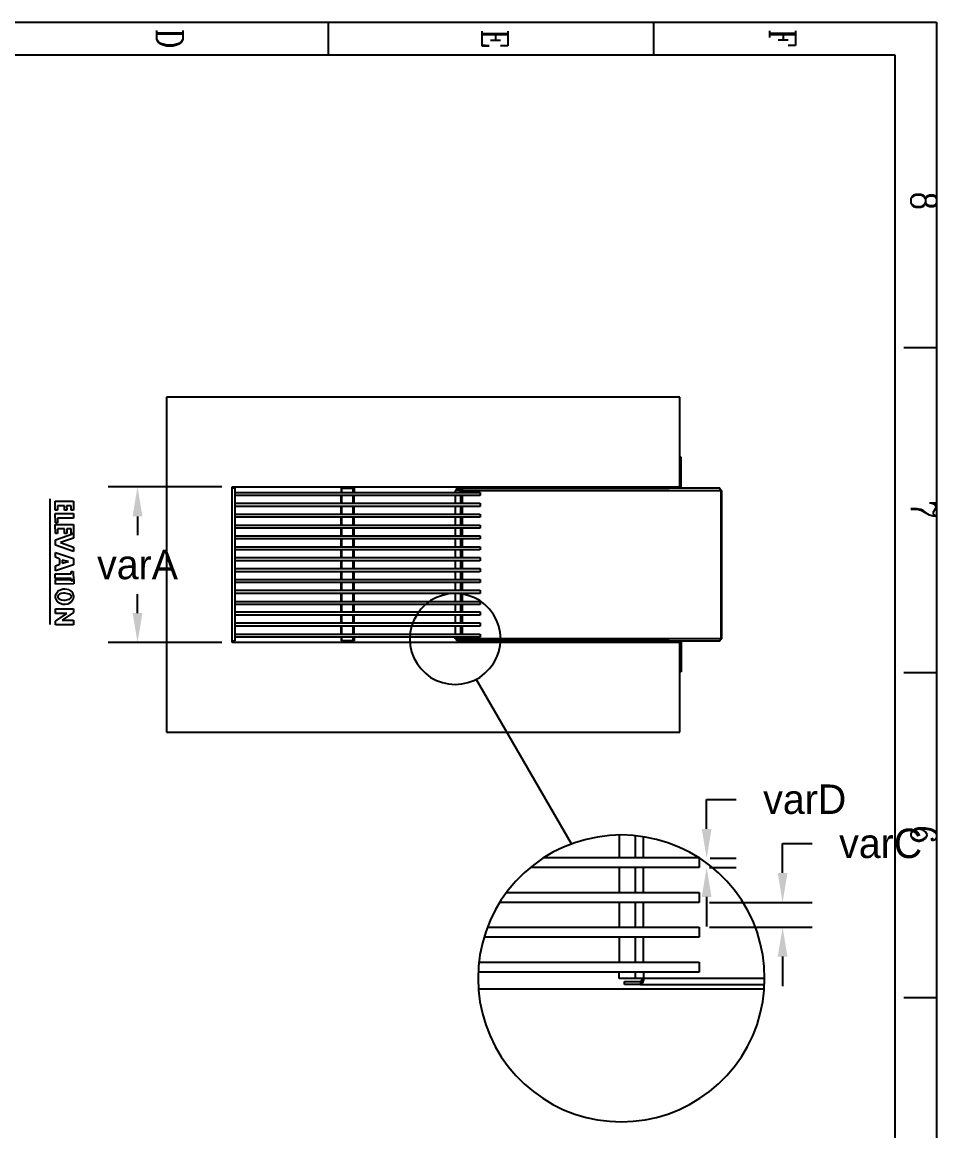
# Model space of a CAD drawing. Extents: x 0.2 to 11.6, y 0.3 to 16.2.
# Drawn here: x 5.98 to 11.57, y 9.44 to 16.22 of the extents above; entities that cross this region are included whole.
import ezdxf

# ---------------------------------------------------------------- set-up
doc = ezdxf.new("R2010")
doc.units = 0
doc.header["$MEASUREMENT"] = 0
doc.dimstyles.get("Standard").update_dxf_attribs({"dimtxt": 0.18, "dimasz": 0.18, "dimexe": 0.18, "dimexo": 0.0625, "dimgap": 0.09, "dimtad": 0, "dimtih": 1, "dimtoh": 1, "dimdec": 4, "dimzin": 0, "dimdsep": 46, "dimtxsty": 'Standard', "dimcen": 0.09, "dimadec": 0, "dimazin": 0, "dimtfac": 1, "dimtdec": 4, "dimtofl": 0, "dimtmove": 0, "dimatfit": 3, "dimfxl": 1, "dimtolj": 1, "dimtzin": 0, "dimarcsym": 0})

# ---------------------------------------------------------------- blocks, each defined once
blk = doc.blocks.new('*D0')
at = {"color": 0, "linetype": 'Continuous', "lineweight": -2, "transparency": 16777216}
for p, q in [((7.1975, 13.3767), (6.5016, 13.3767)), ((6.6816, 13.1967), (6.6816, 13.0809)), ((6.6816, 12.605), (6.6816, 12.7209)), ((7.1975, 12.425), (6.5016, 12.425))]:
    blk.add_line(p, q, dxfattribs=at)
at = {"color": 0, "linetype": 'Continuous', "transparency": 16777216}
for points in [[(6.6516, 13.1967), (6.7116, 13.1967), (6.6816, 13.3767)], [(6.6516, 12.605), (6.7116, 12.605), (6.6816, 12.425)]]:
    blk.add_solid(points, dxfattribs=at)
at = {"layer": 'Defpoints', "color": 0, "linetype": 'Continuous', "transparency": 16777216}
for p in [(6.6816, 13.3767), (7.26, 13.3767), (7.26, 12.425)]:
    blk.add_point(p, dxfattribs=at)
at = {"color": 0, "linetype": 'Continuous', "transparency": 16777216, "insert": (6.6816, 12.9009), "char_height": 0.18, "attachment_point": 5}
blk.add_mtext('\\A1;varA', dxfattribs=at)
blk = doc.blocks.new('*D1')
at = {"color": 0, "linetype": 'Continuous', "lineweight": -2, "transparency": 16777216}
for p, q in [((10.6282, 11.015), (10.6282, 11.195)), ((10.6282, 11.195), (10.8082, 11.195)), ((10.1808, 10.835), (10.8082, 10.835)), ((10.1808, 10.6833), (10.8082, 10.6833)), ((10.6282, 10.5033), (10.6282, 10.3233))]:
    blk.add_line(p, q, dxfattribs=at)
at = {"color": 0, "linetype": 'Continuous', "transparency": 16777216}
for points in [[(10.5982, 11.015), (10.6582, 11.015), (10.6282, 10.835)], [(10.5982, 10.5033), (10.6582, 10.5033), (10.6282, 10.6833)]]:
    blk.add_solid(points, dxfattribs=at)
at = {"layer": 'Defpoints', "color": 0, "linetype": 'Continuous', "transparency": 16777216}
for p in [(10.1183, 10.835), (10.6282, 10.835), (10.1183, 10.6833)]:
    blk.add_point(p, dxfattribs=at)
at = {"color": 0, "linetype": 'Continuous', "transparency": 16777216, "insert": (11.2282, 11.195), "char_height": 0.18, "attachment_point": 5}
blk.add_mtext('\\A1;varC', dxfattribs=at)
blk = doc.blocks.new('*D2')
at = {"color": 0, "linetype": 'Continuous', "lineweight": -2, "transparency": 16777216}
for p, q in [((10.1635, 11.285), (10.1635, 11.465)), ((10.1635, 11.465), (10.3435, 11.465)), ((10.1842, 11.105), (10.3435, 11.105)), ((10.1808, 11.0483), (10.3435, 11.0483)), ((10.1635, 10.8683), (10.1635, 10.6883))]:
    blk.add_line(p, q, dxfattribs=at)
at = {"color": 0, "linetype": 'Continuous', "transparency": 16777216}
for points in [[(10.1335, 11.285), (10.1935, 11.285), (10.1635, 11.105)], [(10.1335, 10.8683), (10.1935, 10.8683), (10.1635, 11.0483)]]:
    blk.add_solid(points, dxfattribs=at)
at = {"layer": 'Defpoints', "color": 0, "linetype": 'Continuous', "transparency": 16777216}
for p in [(10.1217, 11.105), (10.1635, 11.105), (10.1183, 11.0483)]:
    blk.add_point(p, dxfattribs=at)
at = {"color": 0, "linetype": 'Continuous', "transparency": 16777216, "insert": (10.7635, 11.465), "char_height": 0.18, "attachment_point": 5}
blk.add_mtext('\\A1;varD', dxfattribs=at)

msp = doc.modelspace()

# ---------------------------------------------------------------- linework, layer by layer
at = {"color": 0}
for p, q in [((0.155003, 16.22), (11.57, 16.22)), ((0.155003, 16.22), (11.57, 16.22)), ((7.84999, 16.02), (7.84999, 16.22)), ((9.84, 16.02), (9.84, 16.22)), ((11.57, 16.22), (11.57, 0.310004)), ((6.80003, 16.1133), (6.80003, 16.17)), ((6.95833, 16.1533), (6.80003, 16.1533)), ((6.95833, 16.1467), (6.80003, 16.1467)), ((6.95833, 16.17), (6.95833, 16.1133)), ((8.78836, 16.165), (8.78836, 16.075)), ((8.94667, 16.1483), (8.78836, 16.1483)), ((8.94667, 16.165), (8.94667, 16.075)), ((10.5483, 16.1667), (10.5483, 16.1267)), ((10.7067, 16.15), (10.5483, 16.15)), ((10.7067, 16.1433), (10.5483, 16.1433)), ((10.6317, 16.1433), (10.6317, 16.11)), ((10.7067, 16.1667), (10.7067, 16.0767)), ((6.80832, 16.0967), (6.80003, 16.1133)), ((6.80832, 16.1017), (6.80003, 16.1133)), ((6.82335, 16.09), (6.80832, 16.1017)), ((6.82335, 16.085), (6.80832, 16.0967)), ((6.83832, 16.085), (6.82335, 16.09)), ((6.83832, 16.08), (6.82335, 16.085)), ((6.86003, 16.08), (6.83832, 16.085)), ((6.86003, 16.0733), (6.83832, 16.08)), ((6.89833, 16.08), (6.86003, 16.08)), ((6.91997, 16.085), (6.89833, 16.08)), ((6.91997, 16.08), (6.89833, 16.0733)), ((6.935, 16.09), (6.91997, 16.085)), ((6.935, 16.085), (6.91997, 16.08)), ((6.94997, 16.1017), (6.935, 16.09)), ((6.94997, 16.0967), (6.935, 16.085)), ((6.95833, 16.1133), (6.94997, 16.0967)), ((6.95833, 16.1133), (6.94997, 16.1017)), ((8.94667, 16.1417), (8.78836, 16.1417)), ((8.83333, 16.075), (8.78836, 16.08)), ((8.78836, 16.075), (8.83333, 16.075)), ((8.90169, 16.1083), (8.84169, 16.1083)), ((8.87169, 16.1417), (8.87169, 16.1083)), ((8.90169, 16.075), (8.94667, 16.08)), ((8.94667, 16.075), (8.90169, 16.075)), ((10.6617, 16.11), (10.6017, 16.11)), ((10.6617, 16.0767), (10.7067, 16.0817)), ((10.7067, 16.0767), (10.6617, 16.0767)), ((0.398329, 16.02), (11.315, 16.02)), ((6.89833, 16.0733), (6.86003, 16.0733)), ((11.315, 16.02), (11.315, 0.516656)), ((11.4217, 15.155), (11.4134, 15.1383)), ((11.4217, 15.15), (11.4134, 15.1383)), ((11.4134, 15.1383), (11.4134, 15.115)), ((11.4283, 15.1617), (11.4217, 15.155)), ((11.4283, 15.155), (11.4217, 15.15)), ((11.4434, 15.1667), (11.4283, 15.1617)), ((11.4434, 15.1617), (11.4283, 15.155)), ((11.4733, 15.1667), (11.4434, 15.1667)), ((11.4733, 15.1617), (11.4434, 15.1617)), ((11.4883, 15.1617), (11.4733, 15.1667)), ((11.4883, 15.155), (11.4733, 15.1617)), ((11.4967, 15.155), (11.4883, 15.1617)), ((11.4967, 15.15), (11.4883, 15.155)), ((11.5033, 15.1383), (11.4967, 15.155)), ((11.5033, 15.1383), (11.4967, 15.15)), ((11.5117, 15.155), (11.5033, 15.1383)), ((11.5117, 15.15), (11.5033, 15.1383)), ((11.5033, 15.1383), (11.5033, 15.115)), ((11.5267, 15.1617), (11.5117, 15.155)), ((11.5267, 15.155), (11.5117, 15.15)), ((11.55, 15.1617), (11.5267, 15.1617)), ((11.55, 15.155), (11.5267, 15.155)), ((11.565, 15.155), (11.55, 15.1617)), ((11.565, 15.15), (11.55, 15.155)), ((11.5717, 15.1383), (11.565, 15.155)), ((11.5717, 15.1383), (11.565, 15.15)), ((11.4134, 15.115), (11.4217, 15.0983)), ((11.4134, 15.115), (11.4217, 15.105)), ((11.4217, 15.105), (11.4283, 15.0983)), ((11.4217, 15.0983), (11.4283, 15.0933)), ((11.4283, 15.0983), (11.4434, 15.0933)), ((11.4283, 15.0933), (11.4434, 15.0883)), ((11.4434, 15.0933), (11.4733, 15.0933)), ((11.4434, 15.0883), (11.4733, 15.0883)), ((11.4733, 15.0933), (11.4883, 15.0983)), ((11.4733, 15.0883), (11.4883, 15.0933)), ((11.4883, 15.0983), (11.4967, 15.105)), ((11.4883, 15.0933), (11.4967, 15.0983)), ((11.4967, 15.0983), (11.5033, 15.115)), ((11.4967, 15.105), (11.5033, 15.115)), ((11.5033, 15.115), (11.5117, 15.0983)), ((11.5033, 15.115), (11.5117, 15.105)), ((11.5117, 15.105), (11.5267, 15.0983)), ((11.5117, 15.0983), (11.5267, 15.0933)), ((11.5267, 15.0983), (11.55, 15.0983)), ((11.5267, 15.0933), (11.55, 15.0933)), ((11.55, 15.0983), (11.565, 15.105)), ((11.55, 15.0933), (11.565, 15.0983)), ((11.565, 15.0983), (11.5717, 15.115)), ((11.565, 15.105), (11.5717, 15.115)), ((11.37, 14.23), (11.57, 14.23)), ((10, 13.925), (6.85835, 13.925)), ((6.85835, 13.925), (6.85835, 11.8767)), ((10, 13.3767), (10, 13.925)), ((10.0084, 13.5583), (10, 13.5583)), ((10.0084, 13.3683), (10.0084, 13.5583)), ((7.25999, 12.425), (7.25999, 13.3767)), ((7.25999, 13.3767), (10, 13.3767)), ((7.27832, 13.3683), (7.25999, 13.3683)), ((7.27832, 12.435), (7.27832, 13.3683)), ((7.93164, 13.3683), (7.92833, 13.3683)), ((7.92833, 13.3683), (7.92833, 13.3433)), ((7.93164, 13.3433), (7.93164, 13.3683)), ((7.93164, 13.3683), (7.99832, 13.3683)), ((7.99832, 13.3683), (8, 13.3683)), ((7.99832, 13.3683), (7.99832, 13.3433)), ((8, 13.3683), (8.00168, 13.3683)), ((8.00168, 13.3683), (8.00331, 13.3683)), ((8.00331, 13.3683), (8.00499, 13.3683)), ((8.00499, 13.3683), (8.00667, 13.3683)), ((8.00667, 13.3683), (8.00667, 13.3433)), ((8.63499, 13.3617), (8.63499, 13.3683)), ((8.63499, 13.3683), (8.66499, 13.3683)), ((8.66499, 13.3617), (8.63499, 13.3617)), ((8.66499, 13.3683), (9.93164, 13.3683)), ((8.66667, 13.3683), (8.66499, 13.3683)), ((8.66499, 13.3683), (8.66499, 13.3617)), ((8.66499, 13.3617), (8.66667, 13.3617)), ((8.66835, 13.3666), (8.66667, 13.3683)), ((8.66667, 13.3617), (8.66835, 13.36)), ((8.66997, 13.365), (8.66835, 13.3666)), ((8.66997, 13.3617), (8.66997, 13.365)), ((8.66997, 13.3583), (8.66997, 13.3617)), ((9.93164, 13.3683), (9.935, 13.3683)), ((9.935, 13.3683), (9.935, 13.3666)), ((10, 13.3683), (9.935, 13.3683)), ((10, 13.3683), (10, 13.3767)), ((10.0017, 13.3683), (10, 13.3683)), ((10, 13.3666), (10, 13.3683)), ((10.0033, 13.3683), (10.0017, 13.3683)), ((10.005, 13.3683), (10.0033, 13.3683)), ((10.0067, 13.3683), (10.005, 13.3683)), ((10.0084, 13.3683), (10.0067, 13.3683)), ((10.2416, 13.3683), (10.0084, 13.3683)), ((10.2433, 13.3683), (10.2416, 13.3683)), ((10.245, 13.3666), (10.2433, 13.3683)), ((10.2467, 13.3666), (10.245, 13.3666)), ((10.2467, 13.365), (10.2467, 13.3666)), ((10.2467, 13.3633), (10.2467, 13.365)), ((10.2483, 13.3617), (10.2467, 13.3633)), ((10.25, 13.36), (10.2483, 13.3617)), ((6.14501, 13.3033), (6.14501, 12.535)), ((7.27832, 13.3433), (8.77832, 13.3433)), ((8.77832, 13.325), (7.27832, 13.325)), ((7.92833, 13.2783), (7.92833, 13.325)), ((7.93164, 13.2783), (7.93164, 13.325)), ((7.99832, 13.325), (7.99832, 13.2783)), ((8.00667, 13.2783), (8.00667, 13.325)), ((8.65668, 13.355), (8.625, 13.355)), ((8.625, 13.355), (8.625, 13.3433)), ((8.625, 13.325), (8.625, 13.2783)), ((8.65668, 13.3433), (8.65668, 13.355)), ((8.65668, 13.355), (8.65831, 13.355)), ((8.65668, 13.325), (8.65668, 13.2783)), ((8.65831, 13.355), (8.66, 13.355)), ((8.66, 13.355), (8.66336, 13.355)), ((8.66336, 13.355), (8.66499, 13.355)), ((8.66499, 13.355), (8.66667, 13.355)), ((8.66667, 13.355), (8.66997, 13.355)), ((8.66835, 13.36), (8.66835, 13.3583)), ((8.66835, 13.3583), (8.66835, 13.3567)), ((8.66835, 13.3567), (8.66835, 13.355)), ((8.66997, 13.355), (8.66997, 13.3583)), ((8.66997, 13.355), (10.25, 13.355)), ((8.66997, 13.3433), (8.66997, 13.355)), ((8.66997, 13.2783), (8.66997, 13.325)), ((8.77832, 13.3433), (8.77832, 13.325)), ((10.25, 13.3583), (10.25, 13.36)), ((10.25, 13.3567), (10.25, 13.3583)), ((10.25, 13.355), (10.25, 13.3567)), ((10.2533, 13.355), (10.25, 13.355)), ((10.25, 13.355), (10.25, 12.4467)), ((10.255, 13.355), (10.2533, 13.355)), ((10.2567, 13.355), (10.255, 13.355)), ((10.2567, 12.4467), (10.2567, 13.355)), ((6.17839, 13.2894), (6.2895, 13.2897)), ((6.1786, 13.2339), (6.17839, 13.2894)), ((6.19249, 13.2339), (6.1786, 13.2339)), ((6.23394, 13.2617), (6.19228, 13.2617)), ((6.19228, 13.2617), (6.19249, 13.2339)), ((6.23415, 13.2339), (6.23394, 13.2617)), ((6.24804, 13.2341), (6.23415, 13.2339)), ((6.27561, 13.2619), (6.24783, 13.2619)), ((6.24783, 13.2619), (6.24804, 13.2341)), ((6.27582, 13.2341), (6.27561, 13.2619)), ((6.28971, 13.2341), (6.27582, 13.2341)), ((6.2895, 13.2897), (6.28971, 13.2341)), ((6.2895, 13.2897), (6.2895, 13.2897)), ((7.27832, 13.2783), (8.77832, 13.2783)), ((8.77832, 13.2567), (7.27832, 13.2567)), ((7.92833, 13.21), (7.92833, 13.2567)), ((7.93164, 13.21), (7.93164, 13.2567)), ((7.99832, 13.2567), (7.99832, 13.21)), ((8.00667, 13.21), (8.00667, 13.2567)), ((8.625, 13.2567), (8.625, 13.21)), ((8.65668, 13.2567), (8.65668, 13.21)), ((8.66997, 13.21), (8.66997, 13.2567)), ((8.77832, 13.2783), (8.77832, 13.2567)), ((11.4517, 13.2433), (11.4134, 13.2433)), ((11.4517, 13.2383), (11.4134, 13.2383)), ((11.4733, 13.2383), (11.4517, 13.2433)), ((11.4733, 13.2317), (11.4517, 13.2383)), ((11.4883, 13.2317), (11.4733, 13.2383)), ((11.4883, 13.2267), (11.4733, 13.2317)), ((11.5267, 13.2033), (11.4883, 13.2317)), ((11.5267, 13.2033), (11.4883, 13.2267)), ((11.5717, 13.2767), (11.5267, 13.2767)), ((11.5417, 13.2767), (11.5566, 13.2717)), ((11.5717, 13.25), (11.55, 13.2217)), ((11.565, 13.25), (11.55, 13.2217)), ((11.5566, 13.2717), (11.5717, 13.26)), ((11.5566, 13.2717), (11.565, 13.26)), ((11.565, 13.26), (11.565, 13.25)), ((6.1785, 13.2132), (6.28961, 13.2134)), ((6.17871, 13.1576), (6.1785, 13.2132)), ((6.28961, 13.1856), (6.19239, 13.1854)), ((6.19239, 13.1854), (6.1926, 13.1576)), ((6.28961, 13.2134), (6.28961, 13.1856)), ((6.28961, 13.2134), (6.28961, 13.2134)), ((7.27832, 13.21), (8.77832, 13.21)), ((8.77832, 13.1917), (7.27832, 13.1917)), ((7.92833, 13.1433), (7.92833, 13.1917)), ((7.93164, 13.1433), (7.93164, 13.1917)), ((7.99832, 13.1917), (7.99832, 13.1433)), ((8.00667, 13.1433), (8.00667, 13.1917)), ((8.625, 13.1917), (8.625, 13.1433)), ((8.65668, 13.1917), (8.65668, 13.1433)), ((8.66997, 13.1433), (8.66997, 13.1917)), ((8.77832, 13.21), (8.77832, 13.1917)), ((11.55, 13.1983), (11.5267, 13.2033)), ((11.55, 13.2217), (11.55, 13.21)), ((11.55, 13.21), (11.5566, 13.2033)), ((11.5717, 13.1983), (11.55, 13.1983)), ((11.5566, 13.2033), (11.5717, 13.1983)), ((6.1786, 13.1472), (6.28971, 13.1474)), ((6.17882, 13.0916), (6.1786, 13.1472)), ((6.1926, 13.1576), (6.17871, 13.1576)), ((6.17876, 13.0527), (6.28988, 13.092)), ((6.19271, 13.0916), (6.17882, 13.0916)), ((6.23415, 13.1194), (6.19249, 13.1194)), ((6.19249, 13.1194), (6.19271, 13.0916)), ((6.23438, 13.0916), (6.23415, 13.1194)), ((6.24826, 13.0918), (6.23438, 13.0916)), ((6.27582, 13.1196), (6.24804, 13.1196)), ((6.24804, 13.1196), (6.24826, 13.0918)), ((6.27604, 13.0918), (6.27582, 13.1196)), ((6.28993, 13.0918), (6.27604, 13.0918)), ((6.28971, 13.1474), (6.28993, 13.0918)), ((6.28971, 13.1474), (6.28971, 13.1474)), ((6.28988, 13.092), (6.28988, 13.0642)), ((6.28988, 13.092), (6.28988, 13.092)), ((7.27832, 13.1433), (8.77832, 13.1433)), ((8.77832, 13.125), (7.27832, 13.125)), ((7.92833, 13.0767), (7.92833, 13.125)), ((7.93164, 13.0767), (7.93164, 13.125)), ((7.99832, 13.125), (7.99832, 13.0767)), ((8.00667, 13.0767), (8.00667, 13.125)), ((8.625, 13.125), (8.625, 13.0767)), ((8.65668, 13.125), (8.65668, 13.0767)), ((8.66997, 13.0767), (8.66997, 13.125)), ((8.77832, 13.1433), (8.77832, 13.125)), ((6.17899, 13.0197), (6.17876, 13.0527)), ((6.28988, 13.0642), (6.21089, 13.0362)), ((6.21089, 13.0362), (6.2901, 13.0086)), ((7.27832, 13.0767), (8.77832, 13.0767)), ((8.77832, 13.0583), (7.27832, 13.0583)), ((7.92833, 13.01), (7.92833, 13.0583)), ((7.93164, 13.01), (7.93164, 13.0583)), ((7.99832, 13.0583), (7.99832, 13.01)), ((8.00667, 13.01), (8.00667, 13.0583)), ((8.625, 13.0583), (8.625, 13.01)), ((8.65668, 13.0583), (8.65668, 13.01)), ((8.66997, 13.01), (8.66997, 13.0583)), ((8.77832, 13.0767), (8.77832, 13.0583)), ((6.17893, 12.9461), (6.17893, 12.9752)), ((6.17893, 12.9752), (6.29004, 12.9391)), ((6.2901, 12.9808), (6.17899, 13.0197)), ((6.2901, 13.0086), (6.2901, 12.9808)), ((7.27832, 13.01), (8.77832, 13.01)), ((8.77832, 12.9916), (7.27832, 12.9916)), ((7.92833, 12.945), (7.92833, 12.9916)), ((7.93164, 12.945), (7.93164, 12.9916)), ((7.99832, 12.9916), (7.99832, 12.945)), ((8.00667, 12.945), (8.00667, 12.9916)), ((8.625, 12.9916), (8.625, 12.945)), ((8.65668, 12.9916), (8.65668, 12.945)), ((8.66997, 12.945), (8.66997, 12.9916)), ((8.77832, 13.01), (8.77832, 12.9916)), ((6.20671, 12.9346), (6.17893, 12.9461)), ((6.17914, 12.8933), (6.20692, 12.9048)), ((6.29025, 12.9003), (6.17914, 12.864)), ((6.17914, 12.864), (6.17914, 12.8933)), ((6.20692, 12.9048), (6.20671, 12.9346)), ((6.2601, 12.9198), (6.2206, 12.9289)), ((6.2206, 12.9289), (6.22081, 12.9103)), ((6.22081, 12.9103), (6.2601, 12.9198)), ((6.2601, 12.9198), (6.2601, 12.9198)), ((6.29004, 12.9391), (6.29025, 12.9003)), ((6.29004, 12.9391), (6.29004, 12.9391)), ((7.27832, 12.945), (8.77832, 12.945)), ((8.77832, 12.925), (7.27832, 12.925)), ((7.92833, 12.8767), (7.92833, 12.925)), ((7.93164, 12.8767), (7.93164, 12.925)), ((7.99832, 12.925), (7.99832, 12.8767)), ((8.00667, 12.8767), (8.00667, 12.925)), ((8.625, 12.925), (8.625, 12.8767)), ((8.65668, 12.925), (8.65668, 12.8767)), ((8.66997, 12.8767), (8.66997, 12.925)), ((8.77832, 12.945), (8.77832, 12.925)), ((6.17763, 12.8443), (6.27485, 12.8446)), ((6.17763, 12.8166), (6.17763, 12.8443)), ((6.27485, 12.8446), (6.27485, 12.8585)), ((6.27485, 12.8585), (6.28874, 12.8585)), ((6.28874, 12.8585), (6.28896, 12.8029)), ((6.28874, 12.8585), (6.28874, 12.8585)), ((7.27832, 12.8767), (8.77832, 12.8767)), ((8.77832, 12.8583), (7.27832, 12.8583)), ((7.92833, 12.81), (7.92833, 12.8583)), ((7.93164, 12.81), (7.93164, 12.8583)), ((7.99832, 12.8583), (7.99832, 12.81)), ((8.00667, 12.81), (8.00667, 12.8583)), ((8.625, 12.8583), (8.625, 12.81)), ((8.65668, 12.8583), (8.65668, 12.81)), ((8.66997, 12.81), (8.66997, 12.8583)), ((8.77832, 12.8767), (8.77832, 12.8583)), ((6.27485, 12.8168), (6.17763, 12.8166)), ((6.18067, 12.8105), (6.29178, 12.8107)), ((6.18067, 12.7827), (6.18067, 12.8105)), ((6.29178, 12.7829), (6.18067, 12.7827)), ((6.19829, 12.7425), (6.22569, 12.7541)), ((6.22569, 12.7541), (6.23486, 12.7541)), ((6.23486, 12.7541), (6.23736, 12.7541)), ((6.23736, 12.7541), (6.26053, 12.7489)), ((6.27507, 12.8029), (6.27485, 12.8168)), ((6.28896, 12.8029), (6.27507, 12.8029)), ((6.29178, 12.8107), (6.29178, 12.7829)), ((6.29178, 12.8107), (6.29178, 12.8107)), ((7.27832, 12.81), (8.77832, 12.81)), ((8.77832, 12.7917), (7.27832, 12.7917)), ((7.92833, 12.745), (7.92833, 12.7917)), ((7.93164, 12.745), (7.93164, 12.7917)), ((7.99832, 12.7917), (7.99832, 12.745)), ((8.00667, 12.745), (8.00667, 12.7917)), ((8.625, 12.7917), (8.625, 12.745)), ((8.65668, 12.7917), (8.65668, 12.745)), ((8.66997, 12.745), (8.66997, 12.7917)), ((8.77832, 12.81), (8.77832, 12.7917)), ((6.17947, 12.7082), (6.18343, 12.7237)), ((6.17953, 12.7052), (6.17947, 12.7082)), ((6.17953, 12.6973), (6.17953, 12.7052)), ((6.19271, 12.6733), (6.17953, 12.6973)), ((6.18343, 12.7237), (6.19303, 12.7379)), ((6.19303, 12.7379), (6.19581, 12.7402)), ((6.19439, 12.7116), (6.19336, 12.7065)), ((6.19336, 12.7065), (6.19342, 12.7052)), ((6.19342, 12.7052), (6.19336, 12.7033)), ((6.19336, 12.7033), (6.19635, 12.6966)), ((6.20025, 12.7173), (6.19439, 12.7116)), ((6.19581, 12.7402), (6.19829, 12.7425)), ((6.19635, 12.6966), (6.20335, 12.6917)), ((6.20253, 12.7187), (6.20025, 12.7173)), ((6.20449, 12.72), (6.20253, 12.7187)), ((6.20335, 12.6917), (6.20535, 12.6907)), ((6.21468, 12.7244), (6.20449, 12.72)), ((6.20535, 12.6907), (6.20632, 12.6892)), ((6.20632, 12.6892), (6.21729, 12.6854)), ((6.22965, 12.7263), (6.21468, 12.7244)), ((6.21729, 12.6854), (6.23063, 12.6846)), ((6.23465, 12.7263), (6.22965, 12.7263)), ((6.23063, 12.6846), (6.23508, 12.6846)), ((6.23768, 12.7263), (6.23465, 12.7263)), ((6.23508, 12.6846), (6.23796, 12.6847)), ((6.26247, 12.721), (6.23768, 12.7263)), ((6.23796, 12.6847), (6.26253, 12.6899)), ((6.26053, 12.7489), (6.26264, 12.7478)), ((6.2646, 12.7207), (6.26247, 12.721)), ((6.26253, 12.6899), (6.2646, 12.6909)), ((6.26264, 12.7478), (6.26476, 12.7461)), ((6.26654, 12.7197), (6.2646, 12.7207)), ((6.2646, 12.6909), (6.26644, 12.6914)), ((6.26476, 12.7461), (6.28157, 12.7319)), ((6.26644, 12.6914), (6.27344, 12.6969)), ((6.27669, 12.7066), (6.26654, 12.7197)), ((6.27344, 12.6969), (6.27675, 12.7035)), ((6.27675, 12.7057), (6.27669, 12.7066)), ((6.27675, 12.7035), (6.27675, 12.7057)), ((6.27675, 12.7057), (6.27675, 12.7057)), ((6.28651, 12.6862), (6.27707, 12.6738)), ((6.28157, 12.7319), (6.28282, 12.73)), ((6.28282, 12.73), (6.28353, 12.7278)), ((6.28353, 12.7278), (6.29058, 12.7077)), ((6.29058, 12.7016), (6.28651, 12.6862)), ((6.29058, 12.7077), (6.29064, 12.7055)), ((6.29064, 12.7055), (6.29058, 12.7016)), ((6.29064, 12.7055), (6.29064, 12.7055)), ((7.27832, 12.745), (8.77832, 12.745)), ((8.77832, 12.725), (7.27832, 12.725)), ((7.92833, 12.6767), (7.92833, 12.725)), ((7.93164, 12.6767), (7.93164, 12.725)), ((7.99832, 12.725), (7.99832, 12.6767)), ((8.00667, 12.6767), (8.00667, 12.725)), ((8.50999, 12.7), (8.47499, 12.6816)), ((8.54665, 12.7133), (8.50999, 12.7)), ((8.58501, 12.7217), (8.54665, 12.7133)), ((8.625, 12.725), (8.58501, 12.7217)), ((8.66499, 12.7217), (8.625, 12.725)), ((8.625, 12.725), (8.625, 12.6767)), ((8.65668, 12.725), (8.65668, 12.6767)), ((8.70335, 12.7133), (8.66499, 12.7217)), ((8.66997, 12.6767), (8.66997, 12.725)), ((8.74001, 12.7), (8.70335, 12.7133)), ((8.77501, 12.6816), (8.74001, 12.7)), ((8.77832, 12.745), (8.77832, 12.725)), ((6.17953, 12.6309), (6.29064, 12.6311)), ((6.17953, 12.6031), (6.17953, 12.6309)), ((6.19558, 12.671), (6.19271, 12.6733)), ((6.19824, 12.6686), (6.19558, 12.671)), ((6.22504, 12.6568), (6.19824, 12.6686)), ((6.23486, 12.6568), (6.22504, 12.6568)), ((6.23872, 12.6569), (6.23486, 12.6568)), ((6.25483, 12.6605), (6.23872, 12.6569)), ((6.27067, 12.6689), (6.25483, 12.6605)), ((6.27436, 12.6714), (6.27067, 12.6689)), ((6.27707, 12.6738), (6.27436, 12.6714)), ((6.29064, 12.6311), (6.29064, 12.609)), ((6.29064, 12.6311), (6.29064, 12.6311)), ((7.27832, 12.6767), (8.77832, 12.6767)), ((8.77832, 12.6583), (7.27832, 12.6583)), ((7.92833, 12.6117), (7.92833, 12.6583)), ((7.93164, 12.6117), (7.93164, 12.6583)), ((7.99832, 12.6583), (7.99832, 12.6117)), ((8.00667, 12.6117), (8.00667, 12.6583)), ((8.41499, 12.6283), (8.39165, 12.5967)), ((8.44336, 12.6567), (8.41499, 12.6283)), ((8.47499, 12.6816), (8.44336, 12.6567)), ((8.625, 12.6583), (8.625, 12.6117)), ((8.65668, 12.6583), (8.65668, 12.6117)), ((8.66997, 12.6117), (8.66997, 12.6583)), ((8.80664, 12.6567), (8.77501, 12.6816)), ((8.77832, 12.6767), (8.77832, 12.6583)), ((8.83501, 12.6283), (8.80664, 12.6567)), ((8.86003, 12.5967), (8.83501, 12.6283)), ((6.24897, 12.6033), (6.17953, 12.6031)), ((6.17974, 12.5558), (6.24897, 12.6033)), ((6.17974, 12.5337), (6.17974, 12.5558)), ((6.29064, 12.609), (6.22119, 12.5615)), ((6.22119, 12.5615), (6.29085, 12.5617)), ((6.29085, 12.5617), (6.29085, 12.5339)), ((7.27832, 12.6117), (8.77832, 12.6117)), ((8.77832, 12.5917), (7.27832, 12.5917)), ((7.92833, 12.545), (7.92833, 12.5917)), ((7.93164, 12.545), (7.93164, 12.5917)), ((7.99832, 12.5917), (7.99832, 12.545)), ((8.00667, 12.545), (8.00667, 12.5917)), ((8.37169, 12.5617), (8.35835, 12.525)), ((8.39165, 12.5967), (8.37169, 12.5617)), ((8.625, 12.5917), (8.625, 12.545)), ((8.65668, 12.5917), (8.65668, 12.545)), ((8.66997, 12.545), (8.66997, 12.5917)), ((8.77832, 12.6117), (8.77832, 12.5917)), ((8.87831, 12.5617), (8.86003, 12.5967)), ((8.89165, 12.525), (8.87831, 12.5617)), ((6.29085, 12.5339), (6.17974, 12.5337)), ((7.27832, 12.545), (8.77832, 12.545)), ((8.77832, 12.525), (7.27832, 12.525)), ((7.92833, 12.4767), (7.92833, 12.525)), ((7.93164, 12.4767), (7.93164, 12.525)), ((7.99832, 12.525), (7.99832, 12.4767)), ((8.00667, 12.4767), (8.00667, 12.525)), ((8.34999, 12.4867), (8.34668, 12.4467)), ((8.35835, 12.525), (8.34999, 12.4867)), ((8.625, 12.525), (8.625, 12.4767)), ((8.65668, 12.525), (8.65668, 12.4767)), ((8.66997, 12.4767), (8.66997, 12.525)), ((8.77832, 12.545), (8.77832, 12.525)), ((8.90001, 12.4867), (8.89165, 12.525)), ((8.90332, 12.4467), (8.90001, 12.4867)), ((7.25999, 12.435), (7.27832, 12.435)), ((10, 12.425), (7.25999, 12.425)), ((7.27832, 12.4767), (8.77832, 12.4767)), ((8.77832, 12.4583), (7.27832, 12.4583)), ((7.92833, 12.4583), (7.92833, 12.435)), ((7.92833, 12.435), (7.93164, 12.435)), ((7.93164, 12.435), (7.93164, 12.4583)), ((7.99832, 12.435), (7.93164, 12.435)), ((7.99832, 12.4583), (7.99832, 12.435)), ((8, 12.435), (7.99832, 12.435)), ((8.00168, 12.435), (8, 12.435)), ((8.00331, 12.435), (8.00168, 12.435)), ((8.00499, 12.435), (8.00331, 12.435)), ((8.00667, 12.435), (8.00499, 12.435)), ((8.00667, 12.4583), (8.00667, 12.435)), ((8.34668, 12.4467), (8.34999, 12.4067)), ((8.625, 12.4467), (8.625, 12.4583)), ((8.65668, 12.4467), (8.625, 12.4467)), ((8.63499, 12.435), (8.63499, 12.4417)), ((8.63499, 12.4417), (8.66499, 12.4417)), ((8.66499, 12.435), (8.63499, 12.435)), ((8.65668, 12.4583), (8.65668, 12.4467)), ((8.65831, 12.4467), (8.65668, 12.4467)), ((8.66, 12.4467), (8.65831, 12.4467)), ((8.66336, 12.4467), (8.66, 12.4467)), ((8.66499, 12.4467), (8.66336, 12.4467)), ((8.66667, 12.4467), (8.66499, 12.4467)), ((8.66667, 12.4417), (8.66499, 12.4417)), ((8.66499, 12.4417), (8.66499, 12.435)), ((9.93164, 12.435), (8.66499, 12.435)), ((8.66499, 12.435), (8.66667, 12.435)), ((8.66997, 12.4467), (8.66667, 12.4467)), ((8.66835, 12.4417), (8.66667, 12.4417)), ((8.66667, 12.435), (8.66835, 12.435)), ((8.66835, 12.4467), (8.66835, 12.445)), ((8.66835, 12.445), (8.66835, 12.4434)), ((8.66835, 12.4434), (8.66835, 12.4417)), ((8.66835, 12.4367), (8.66997, 12.4383)), ((8.66835, 12.435), (8.66835, 12.4367)), ((8.66997, 12.4467), (8.66997, 12.4583)), ((8.66997, 12.4434), (8.66997, 12.4467)), ((10.25, 12.4467), (8.66997, 12.4467)), ((8.66997, 12.4417), (8.66997, 12.4434)), ((8.66997, 12.44), (8.66997, 12.4417)), ((8.66997, 12.4383), (8.66997, 12.44)), ((8.77832, 12.4767), (8.77832, 12.4583)), ((8.90001, 12.4067), (8.90332, 12.4467)), ((9.935, 12.435), (9.93164, 12.435)), ((9.935, 12.4367), (9.935, 12.435)), ((9.935, 12.435), (10, 12.435)), ((10, 12.435), (10, 12.4367)), ((10, 12.425), (10, 12.435)), ((10, 12.435), (10.0017, 12.435)), ((10, 11.8767), (10, 12.425)), ((10.0017, 12.435), (10.0033, 12.435)), ((10.0033, 12.435), (10.005, 12.435)), ((10.005, 12.435), (10.0067, 12.435)), ((10.0067, 12.435), (10.0084, 12.435)), ((10.0084, 12.435), (10.0084, 12.245)), ((10.0084, 12.435), (10.2416, 12.435)), ((10.2416, 12.435), (10.2433, 12.435)), ((10.2433, 12.435), (10.245, 12.435)), ((10.245, 12.435), (10.2467, 12.4367)), ((10.2467, 12.4383), (10.2467, 12.44)), ((10.2467, 12.44), (10.2483, 12.44)), ((10.2467, 12.4367), (10.2467, 12.4383)), ((10.2483, 12.44), (10.2483, 12.4417)), ((10.2483, 12.4417), (10.25, 12.4417)), ((10.25, 12.445), (10.25, 12.4467)), ((10.25, 12.4467), (10.2533, 12.4467)), ((10.25, 12.4434), (10.25, 12.445)), ((10.25, 12.4417), (10.25, 12.4434)), ((10.2533, 12.4467), (10.255, 12.4467)), ((10.255, 12.4467), (10.2567, 12.4467)), ((8.34999, 12.4067), (8.35835, 12.3683)), ((8.35835, 12.3683), (8.37169, 12.3317)), ((8.87831, 12.3317), (8.89165, 12.3683)), ((8.89165, 12.3683), (8.90001, 12.4067)), ((8.37169, 12.3317), (8.39165, 12.2967)), ((8.39165, 12.2967), (8.41499, 12.265)), ((8.83501, 12.265), (8.86003, 12.2967)), ((8.86003, 12.2967), (8.87831, 12.3317)), ((8.41499, 12.265), (8.44336, 12.2367)), ((8.44336, 12.2367), (8.47499, 12.2116)), ((8.47499, 12.2116), (8.50999, 12.1934)), ((8.74001, 12.1934), (8.77501, 12.2116)), ((8.77501, 12.2116), (8.80664, 12.2367)), ((8.80664, 12.2367), (8.83501, 12.265)), ((10.0084, 12.245), (10, 12.245)), ((11.37, 12.2416), (11.57, 12.2416)), ((8.50999, 12.1934), (8.54665, 12.18)), ((8.54665, 12.18), (8.58501, 12.1717)), ((8.58501, 12.1717), (8.625, 12.1683)), ((8.625, 12.1683), (8.66499, 12.1717)), ((8.625, 12.1683), (8.625, 12.1683)), ((8.66499, 12.1717), (8.70335, 12.18)), ((8.70335, 12.18), (8.74001, 12.1934)), ((9.33664, 11.1934), (8.75331, 12.2)), ((6.85835, 11.8767), (10, 11.8767)), ((10, 11.8767), (10, 11.8767)), ((11.4217, 11.2717), (11.4134, 11.255)), ((11.4217, 11.2667), (11.4134, 11.255)), ((11.4367, 11.2833), (11.4217, 11.2717)), ((11.4367, 11.2767), (11.4217, 11.2667)), ((11.4583, 11.2884), (11.4367, 11.2833)), ((11.4583, 11.2833), (11.4367, 11.2767)), ((11.5033, 11.2884), (11.4583, 11.2884)), ((11.5033, 11.2833), (11.4583, 11.2833)), ((11.4883, 11.2767), (11.4667, 11.2833)), ((11.5033, 11.2667), (11.4883, 11.2767)), ((11.535, 11.2833), (11.5033, 11.2884)), ((11.535, 11.2767), (11.5033, 11.2833)), ((11.5117, 11.25), (11.5033, 11.2667)), ((11.55, 11.2767), (11.535, 11.2833)), ((11.55, 11.2717), (11.535, 11.2767)), ((11.565, 11.2667), (11.55, 11.2767)), ((11.565, 11.26), (11.55, 11.2717)), ((11.5717, 11.25), (11.565, 11.2667)), ((11.5717, 11.25), (11.565, 11.26)), ((9.35667, 11.2), (9.28836, 11.1733)), ((9.42665, 11.22), (9.35667, 11.2)), ((9.49669, 11.235), (9.42665, 11.22)), ((9.56836, 11.245), (9.49669, 11.235)), ((9.64165, 11.2483), (9.56836, 11.245)), ((9.62831, 11.2483), (9.62831, 11.11)), ((9.71332, 11.245), (9.64165, 11.2483)), ((9.78668, 11.235), (9.71332, 11.245)), ((9.72667, 11.2433), (9.72667, 11.11)), ((9.77669, 11.11), (9.77669, 11.2367)), ((9.85667, 11.22), (9.78668, 11.235)), ((9.92665, 11.2), (9.85667, 11.22)), ((9.99333, 11.1733), (9.92665, 11.2)), ((11.4134, 11.255), (11.4134, 11.2433)), ((11.4134, 11.2433), (11.4217, 11.2267)), ((11.4134, 11.2433), (11.4217, 11.2317)), ((11.4217, 11.2317), (11.4367, 11.2217)), ((11.4217, 11.2267), (11.4367, 11.215)), ((11.4367, 11.2217), (11.4583, 11.215)), ((11.4367, 11.215), (11.4583, 11.21)), ((11.4583, 11.215), (11.4667, 11.215)), ((11.4583, 11.21), (11.4667, 11.21)), ((11.4667, 11.215), (11.4883, 11.2217)), ((11.4667, 11.21), (11.4883, 11.215)), ((11.4883, 11.2217), (11.5033, 11.2317)), ((11.4883, 11.215), (11.5033, 11.2267)), ((11.5033, 11.2267), (11.5117, 11.2433)), ((11.5033, 11.2317), (11.5117, 11.2433)), ((11.5117, 11.2433), (11.5117, 11.25)), ((11.5417, 11.2267), (11.535, 11.2217)), ((11.535, 11.2217), (11.5417, 11.215)), ((11.55, 11.2217), (11.5417, 11.2267)), ((11.5417, 11.215), (11.55, 11.215)), ((11.55, 11.215), (11.565, 11.2217)), ((11.565, 11.2217), (11.5717, 11.2317)), ((9.22331, 11.1417), (9.16168, 11.105)), ((9.28836, 11.1733), (9.22331, 11.1417)), ((10.0583, 11.1417), (9.99333, 11.1733)), ((10.1217, 11.105), (10.0583, 11.1417)), ((9.10335, 11.0633), (9.04665, 11.015)), ((9.16168, 11.105), (9.10335, 11.0633)), ((9.16835, 11.11), (10.1183, 11.11)), ((10.1183, 11.11), (10.1183, 11.0483)), ((10.18, 11.0633), (10.1217, 11.105)), ((10.235, 11.015), (10.18, 11.0633)), ((9.04665, 11.015), (8.99669, 10.965)), ((10.1183, 11.0483), (9.08501, 11.0483)), ((9.62831, 11.0483), (9.62831, 10.895)), ((9.72667, 11.0483), (9.72667, 10.895)), ((9.77669, 10.895), (9.77669, 11.0483)), ((10.2867, 10.965), (10.235, 11.015)), ((8.99669, 10.965), (8.94997, 10.91)), ((10.3333, 10.91), (10.2867, 10.965)), ((8.94997, 10.91), (8.90668, 10.85)), ((8.93832, 10.895), (10.1183, 10.895)), ((10.1183, 10.895), (10.1183, 10.835)), ((10.3767, 10.85), (10.3333, 10.91)), ((8.87001, 10.7884), (8.83832, 10.7233)), ((8.90668, 10.85), (8.87001, 10.7884)), ((10.1183, 10.835), (8.89833, 10.835)), ((9.62831, 10.835), (9.62831, 10.6833)), ((9.72667, 10.835), (9.72667, 10.6833)), ((9.77669, 10.6833), (9.77669, 10.835)), ((10.4134, 10.7884), (10.3767, 10.85)), ((10.445, 10.7233), (10.4134, 10.7884)), ((8.83832, 10.7233), (8.81168, 10.655)), ((10.4717, 10.655), (10.445, 10.7233)), ((8.81168, 10.655), (8.79167, 10.585)), ((8.82167, 10.6833), (10.1183, 10.6833)), ((10.1183, 10.6833), (10.1183, 10.6217)), ((10.4916, 10.585), (10.4717, 10.655)), ((8.79167, 10.585), (8.77669, 10.515)), ((10.1183, 10.6217), (8.80165, 10.6217)), ((9.62831, 10.6217), (9.62831, 10.47)), ((9.72667, 10.6217), (9.72667, 10.47)), ((9.77669, 10.47), (9.77669, 10.6217)), ((10.5067, 10.515), (10.4916, 10.585)), ((8.77669, 10.515), (8.76665, 10.4434)), ((10.515, 10.4434), (10.5067, 10.515)), ((8.77001, 10.47), (10.1183, 10.47)), ((10.1183, 10.47), (10.1183, 10.4083)), ((8.76665, 10.4434), (8.76497, 10.37)), ((10.1183, 10.4083), (8.76497, 10.4083)), ((9.62831, 10.37), (9.62831, 10.4083)), ((9.72667, 10.4083), (9.72667, 10.37)), ((9.77669, 10.4083), (9.77669, 10.37)), ((10.5183, 10.37), (10.515, 10.4434)), ((8.76497, 10.37), (8.76665, 10.2983)), ((9.72667, 10.37), (9.62831, 10.37)), ((9.66, 10.3333), (9.66, 10.3517)), ((9.66, 10.3517), (9.75836, 10.3517)), ((9.75836, 10.3333), (9.66, 10.3333)), ((9.72999, 10.37), (9.72667, 10.37)), ((9.73503, 10.37), (9.72999, 10.37)), ((9.74164, 10.37), (9.73503, 10.37)), ((9.74832, 10.37), (9.74164, 10.37)), ((9.75667, 10.37), (9.74832, 10.37)), ((9.76167, 10.37), (9.75667, 10.37)), ((9.75999, 10.3517), (9.75836, 10.3517)), ((9.75836, 10.3517), (9.75836, 10.3333)), ((9.76167, 10.3333), (9.75836, 10.3333)), ((9.75836, 10.3333), (10.5183, 10.3333)), ((9.76167, 10.3517), (9.75999, 10.3517)), ((9.77001, 10.37), (9.76167, 10.37)), ((9.76335, 10.355), (9.76167, 10.3517)), ((9.76497, 10.3366), (9.76167, 10.3333)), ((9.76497, 10.3567), (9.76335, 10.355)), ((9.76665, 10.3633), (9.76497, 10.36)), ((9.76497, 10.36), (9.76497, 10.3567)), ((9.76833, 10.34), (9.76497, 10.3366)), ((9.76665, 10.37), (9.76665, 10.3666)), ((9.76665, 10.3666), (9.76665, 10.3633)), ((9.77165, 10.3433), (9.76833, 10.34)), ((9.77669, 10.37), (9.77001, 10.37)), ((9.77333, 10.3483), (9.77165, 10.3433)), ((9.77501, 10.355), (9.77333, 10.3483)), ((9.77669, 10.3617), (9.77501, 10.355)), ((10.5183, 10.37), (9.77669, 10.37)), ((9.77669, 10.37), (9.77669, 10.3617)), ((10.515, 10.2983), (10.5183, 10.37)), ((10.5167, 10.3033), (8.76665, 10.3033)), ((8.76665, 10.2983), (8.77669, 10.2267)), ((10.5067, 10.2267), (10.515, 10.2983)), ((11.37, 10.2533), (11.57, 10.2533)), ((8.77669, 10.2267), (8.79167, 10.155)), ((10.4916, 10.155), (10.5067, 10.2267)), ((8.79167, 10.155), (8.81168, 10.085)), ((10.4717, 10.085), (10.4916, 10.155)), ((8.81168, 10.085), (8.83832, 10.0183)), ((10.445, 10.0183), (10.4717, 10.085)), ((8.83832, 10.0183), (8.87001, 9.95335)), ((10.4134, 9.95335), (10.445, 10.0183)), ((8.87001, 9.95335), (8.90668, 9.88997)), ((10.3767, 9.88997), (10.4134, 9.95335)), ((8.90668, 9.88997), (8.94997, 9.83165)), ((10.3333, 9.83165), (10.3767, 9.88997)), ((8.94997, 9.83165), (8.99669, 9.77669)), ((8.99669, 9.77669), (9.04665, 9.72499)), ((10.235, 9.72499), (10.2867, 9.77669)), ((10.2867, 9.77669), (10.3333, 9.83165)), ((9.04665, 9.72499), (9.10335, 9.67833)), ((10.18, 9.67833), (10.235, 9.72499)), ((9.10335, 9.67833), (9.16168, 9.63667)), ((9.16168, 9.63667), (9.22331, 9.59831)), ((10.0583, 9.59831), (10.1217, 9.63667)), ((10.1217, 9.63667), (10.18, 9.67833)), ((9.22331, 9.59831), (9.28836, 9.56668)), ((9.28836, 9.56668), (9.35667, 9.53999)), ((9.92665, 9.53999), (9.99333, 9.56668)), ((9.99333, 9.56668), (10.0583, 9.59831)), ((9.35667, 9.53999), (9.42665, 9.52001)), ((9.42665, 9.52001), (9.49669, 9.50499)), ((9.49669, 9.50499), (9.56836, 9.49669)), ((9.56836, 9.49669), (9.64165, 9.49333)), ((9.64165, 9.49333), (9.71332, 9.49669)), ((9.71332, 9.49669), (9.78668, 9.50499)), ((9.78668, 9.50499), (9.85667, 9.52001)), ((9.85667, 9.52001), (9.92665, 9.53999)), ((9.64165, 9.49333), (9.64165, 9.49333))]:
    msp.add_line(p, q, dxfattribs=at)

# ---------------------------------------------------------------- dimensions: what is measured, and where the dimension line sits
at = {"linetype": 'Continuous'}
for base, p1, p2, text, picture, middle in [((6.681638, 13.3767), (7.25999, 12.425), (7.25999, 13.3767), 'varA', '*D0', (6.681638, 12.90085)), ((10.163456, 11.105), (10.1183, 11.0483), (10.1217, 11.105), 'varD', '*D2', (10.763456, 11.465)), ((10.628194, 10.835), (10.1183, 10.6833), (10.1183, 10.835), 'varC', '*D1', (11.228194, 11.195))]:
    dim = msp.add_linear_dim(base=base, p1=p1, p2=p2, angle=90, text=text, dimstyle='Standard', dxfattribs=at)
    dim.commit()
    dim.dimension.update_dxf_attribs({"geometry": picture, "text_midpoint": middle})

doc.saveas('drawing.dxf')
